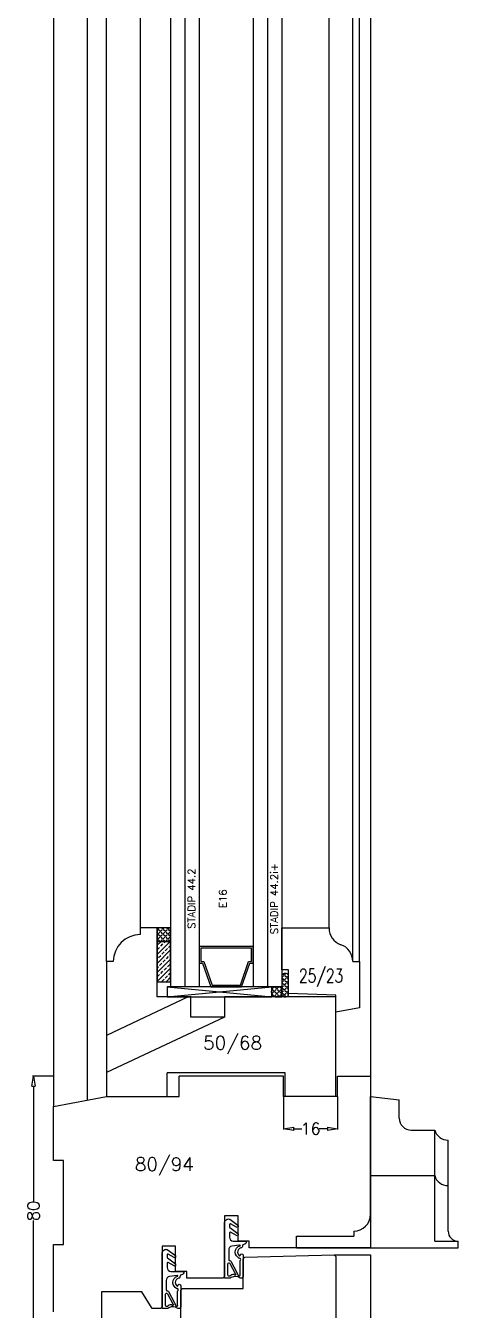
# Model space of a CAD drawing. Header units: millimetres. Extents: x 2806 to 10642, y -276 to 6064.
# Drawn here: x 8897.2 to 9025.4, y 4909.1 to 5290.4 of the extents above; entities that cross this region are included whole.
import ezdxf
from ezdxf.enums import TextEntityAlignment as Align

# ---------------------------------------------------------------- set-up
doc = ezdxf.new("R2010")
doc.units = ezdxf.units.MM
doc.layers.get('0').update_dxf_attribs({"color": 250})
doc.layers.add('dim', color=7, linetype='Continuous')
doc.styles.add('romans', font='romans.shx')
doc.dimstyles.new('Ech 1-1', dxfattribs={"dimtxt": 3.5, "dimasz": 3, "dimexe": 0.25, "dimexo": 0, "dimgap": 0.01, "dimtad": 0, "dimdec": 8, "dimzin": 12, "dimtxsty": 'romans', "dimblk": 'CLOSEDBLANK', "dimcen": 2.5, "dimclrd": 9, "dimclre": 9, "dimclrt": 6, "dimadec": 4, "dimazin": 3, "dimtfac": 1, "dimtdec": 8, "dimtmove": 0, "dimatfit": 3, "dimldrblk": 'CLOSEDBLANK', "dimfxl": 1, "dimarcsym": 0})

# ---------------------------------------------------------------- blocks, each defined once
blk = doc.blocks.new('_ClosedBlank')
at = {"color": 0, "linetype": 'ByBlock', "lineweight": -2}
for p, q in [((-1, 0.17), (0, 0)), ((-1, 0.17), (-1, -0.17)), ((0, 0), (-1, -0.17))]:
    blk.add_line(p, q, dxfattribs=at)
blk = doc.blocks.new('*D16')
at = {"layer": 'Defpoints', "color": 0, "transparency": 16777216}
for p in [(8899.48, 4978.62), (8905.44, 4978.62), (8915.44, 4898.62)]:
    blk.add_point(p, dxfattribs=at)
at = {"layer": 'dim', "color": 9, "lineweight": -2, "transparency": 16777216}
for p, q in [((8905.44, 4978.62), (8899.23, 4978.62)), ((8899.48, 4975.62), (8899.48, 4941.47)), ((8899.48, 4901.62), (8899.48, 4935.78)), ((8915.44, 4898.62), (8899.23, 4898.62))]:
    blk.add_line(p, q, dxfattribs=at)
at = {"layer": 'dim', "color": 9, "lineweight": -2, "transparency": 16777216, "xscale": 3, "yscale": 3, "zscale": 3}
for p, rotation in [((8899.48, 4978.62), 90), ((8899.48, 4898.62), 270)]:
    blk.add_blockref('_ClosedBlank', p, dxfattribs=dict(at, rotation=rotation))
at = {"layer": 'dim', "color": 6, "transparency": 16777216, "insert": (8899.48, 4938.62), "char_height": 3.5, "attachment_point": 5, "rotation": 90, "style": 'romans'}
blk.add_mtext('80', dxfattribs=at)
blk = doc.blocks.new('*D72')
at = {"layer": 'Defpoints', "color": 0, "transparency": 16777216}
for p in [(8973.64, 4972.62), (8989.64, 4972.62), (8989.64, 4963)]:
    blk.add_point(p, dxfattribs=at)
at = {"layer": 'dim', "color": 9, "lineweight": -2, "transparency": 16777216}
for p, q in [((8973.64, 4972.62), (8973.64, 4962.75)), ((8989.64, 4972.62), (8989.64, 4962.75)), ((8976.64, 4963), (8979.04, 4963)), ((8986.64, 4963), (8984.23, 4963))]:
    blk.add_line(p, q, dxfattribs=at)
at = {"layer": 'dim', "color": 9, "lineweight": -2, "transparency": 16777216, "xscale": 3, "yscale": 3, "zscale": 3, "rotation": 180}
blk.add_blockref('_ClosedBlank', (8973.64, 4963), dxfattribs=at)
at = {"layer": 'dim', "color": 9, "lineweight": -2, "transparency": 16777216, "xscale": 3, "yscale": 3, "zscale": 3}
blk.add_blockref('_ClosedBlank', (8989.64, 4963), dxfattribs=at)
at = {"layer": 'dim', "color": 6, "transparency": 16777216, "insert": (8981.64, 4963), "char_height": 3.5, "attachment_point": 5, "style": 'romans'}
blk.add_mtext('16', dxfattribs=at)

msp = doc.modelspace()

# ---------------------------------------------------------------- linework, layer by layer
for p, q in [((8999.4356346, 5595.12238441), (8999.4356346, 4978.62238441)), ((8905.4356346, 5592.12238441), (8905.4356346, 4969.62238441)), ((8915.4356346, 5582.12238441), (8915.4356346, 4971.53321244)), ((8940.1356346, 5543.12238441), (8940.1356346, 5005.12238441)), ((8944.3856346, 5543.12238441), (8944.3856346, 5005.12238441)), ((8948.6356346, 5543.12238441), (8948.6356346, 5005.12238441)), ((8964.6356346, 5543.12238441), (8964.6356346, 5005.12238441)), ((8968.8856346, 5543.12238441), (8968.8856346, 5005.12238441)), ((8973.1356346, 5543.12238441), (8973.1356346, 5005.12238441)), ((8921.1356346, 5012.62238441), (8921.1356346, 5535.62238441)), ((8994.1356346, 5012.62238441), (8994.1356346, 5535.38929015)), ((8996.1356346, 5012.62238441), (8996.1356346, 5535.62238441)), ((8931.1356346, 5525.62238441), (8931.1356346, 5022.62238441)), ((8987.1356346, 5022.62238441), (8987.1356346, 5525.62238441)), ((8936.1356346, 5022.62238441), (8931.1356346, 5022.62238441)), ((8931.1356346, 5022.62238441), (8931.1356346, 5020.62238441)), ((8940.1356346, 5022.62238441), (8936.1356346, 5022.62238441)), ((8936.1356346, 5022.62238441), (8936.1356346, 5018.62238441)), ((8936.1356346, 5002.12238441), (8936.1356346, 5022.62238441)), ((8940.1356346, 5018.62238441), (8940.1356346, 5022.62238441)), ((8973.1356346, 5010.12238441), (8973.1356346, 5022.62238441)), ((8973.1356346, 5022.62238441), (8987.1356346, 5022.62238441)), ((8940.1356346, 5018.62238441), (8936.1356346, 5018.62238441)), ((8936.1356346, 5018.62238441), (8936.1356346, 5006.62238441)), ((8936.1356346, 5018.62238441), (8940.1356346, 5018.62238441)), ((8940.1356346, 5006.62238441), (8940.1356346, 5018.62238441)), ((8964.63517434, 5017.12203921), (8948.63517434, 5017.12203921)), ((8948.63517434, 5017.12203921), (8948.63517434, 5012.12203921)), ((8964.13517434, 5016.62203921), (8949.13517434, 5016.62203921)), ((8949.13517434, 5016.62203921), (8949.13517434, 5012.62203921)), ((8964.13517434, 5012.62203921), (8964.13517434, 5016.62203921)), ((8964.63517434, 5012.12203921), (8964.63517434, 5017.12203921)), ((8923.1356346, 5012.62238441), (8921.1356346, 5012.62238441)), ((8921.1356346, 5012.62238441), (8921.1356346, 4972.62238441)), ((8948.63517434, 5012.12203921), (8949.63517434, 5012.12203921)), ((8949.13517434, 5012.62203921), (8949.99071336, 5012.62203921)), ((8949.63517434, 5012.12203921), (8952.06850512, 5005.12203921)), ((8949.99071336, 5012.62203921), (8952.42404414, 5005.62203921)), ((8960.84630454, 5005.62203921), (8963.27963533, 5012.62203921)), ((8961.20184356, 5005.12203921), (8963.63517434, 5012.12203921)), ((8963.27963533, 5012.62203921), (8964.13517434, 5012.62203921)), ((8963.63517434, 5012.12203921), (8964.63517434, 5012.12203921)), ((8975.1356346, 5010.12238441), (8973.1356346, 5010.12238441)), ((8975.1356346, 5003.12238441), (8975.1356346, 5010.12238441)), ((8994.1356346, 5012.62238441), (8996.1356346, 5012.62238441)), ((8996.1356346, 5012.62238441), (8996.1356346, 4998.87238441)), ((8936.1356346, 5006.62238441), (8940.1356346, 5006.62238441)), ((8973.1356346, 5008.62238441), (8973.1356346, 5002.63318397)), ((8975.1356346, 5002.63318397), (8975.1356346, 5008.62238441)), ((8945.39212728, 5002.12238441), (8921.1356346, 4990.72188542)), ((8946.1356346, 5002.12238441), (8936.1356346, 5002.12238441)), ((8939.1356346, 5002.12238441), (8970.1356346, 5005.12238441)), ((8939.1356346, 5005.12238441), (8970.1356346, 5002.12238441)), ((8970.1356346, 5005.12238441), (8939.1356346, 5005.12238441)), ((8939.1356346, 5005.12238441), (8939.1356346, 5002.12238441)), ((8939.1356346, 5002.12238441), (8970.1356346, 5002.12238441)), ((8973.1356346, 5005.12238441), (8940.1356346, 5005.12238441)), ((8946.1356346, 4996.12238441), (8946.1356346, 5002.12238441)), ((8952.06850512, 5005.12203921), (8961.20184356, 5005.12203921)), ((8952.42404414, 5005.62203921), (8960.84630454, 5005.62203921)), ((8989.1356346, 5002.12238441), (8956.1356346, 5002.12238441)), ((8956.1356346, 5002.12238441), (8956.1356346, 4996.12238441)), ((8970.1356346, 5002.12238441), (8970.1356346, 5005.12238441)), ((8973.1356346, 5005.12238441), (8971.1356346, 5005.12238441)), ((8971.1356346, 5002.12238441), (8973.1356346, 5002.12238441)), ((8973.1356346, 5002.12238441), (8973.1356346, 5005.12238441)), ((8989.1356346, 5002.62238441), (8975.1356346, 5003.12238441)), ((8989.1356346, 4997.62238441), (8989.1356346, 5002.62238441)), ((8989.1356346, 4978.62238441), (8989.1356346, 5002.12238441)), ((8996.1356346, 4998.87238441), (8989.1356346, 4997.62238441)), ((8956.1356346, 4996.12238441), (8921.1356346, 4979.67246026)), ((8956.1356346, 4996.12238441), (8946.1356346, 4996.12238441)), ((8939.1356346, 4972.62238441), (8939.1356346, 4979.62238441)), ((8974.1356346, 4979.62238441), (8939.1356346, 4979.62238441)), ((8974.1356346, 4972.62238441), (8974.1356346, 4979.62238441)), ((8942.6356346, 4972.62238441), (8942.6356346, 4978.62238441)), ((8973.6356346, 4978.62238441), (8942.6356346, 4978.62238441)), ((8973.6356346, 4972.62238441), (8973.6356346, 4978.62238441)), ((8989.1356346, 4972.62238441), (8989.1356346, 4978.62238441)), ((8989.6356346, 4972.62238441), (8989.6356346, 4978.62238441)), ((8989.6356346, 4978.62238441), (8999.4356346, 4978.62238441)), ((8999.4356346, 4978.62238441), (8999.4356346, 4927.62238441)), ((8905.4356346, 4969.62238441), (8921.1356346, 4972.62238441)), ((8921.1356346, 4972.62238441), (8942.6356346, 4972.62238441)), ((8989.6356346, 4972.62238441), (8973.6356346, 4972.62238441)), ((8999.4356346, 4937.62238441), (8999.4356346, 4972.62238441)), ((8999.4356346, 4972.62238441), (9007.9356346, 4971.62238441)), ((9007.9356346, 4966.12238441), (9007.9356346, 4971.62238441)), ((8905.4356346, 4953.62238441), (8905.4356346, 4969.62238441)), ((9011.4356346, 4962.62238441), (9018.4356346, 4962.62238441)), ((9018.4356346, 4929.62238441), (9018.4356346, 4962.62238441)), ((9022.4356346, 4932.62238441), (9022.4356346, 4959.65998337)), ((8908.4356346, 4953.62238441), (8905.4356346, 4953.62238441)), ((8908.4356346, 4928.62238441), (8908.4356346, 4953.62238441)), ((8999.4356346, 4949.12238441), (9018.4356346, 4949.12238441)), ((8960.1356346, 4937.12238441), (8956.1356346, 4937.12238441)), ((8956.1356346, 4937.12238441), (8956.1356346, 4919.12238441)), ((8960.1356346, 4929.62238441), (8960.1356346, 4937.12238441)), ((8963.4356346, 4929.62238441), (8960.1356346, 4929.62238441)), ((8962.8356346, 4929.62238441), (8962.8356346, 4929.5925331)), ((8963.4356346, 4927.62238441), (8963.4356346, 4929.62238441)), ((8977.4356346, 4927.62238441), (8977.4356346, 4931.12238441)), ((8977.4356346, 4931.12238441), (8994.4356346, 4931.12238441)), ((8994.4356346, 4932.62238441), (8994.4356346, 4931.12238441)), ((9018.4356346, 4929.62238441), (9025.4356346, 4929.62238441)), ((9025.4356346, 4927.62238441), (9025.4356346, 4929.62238441)), ((8905.4356346, 4908.62238441), (8905.4356346, 4928.62238441)), ((8905.4356346, 4928.62238441), (8908.4356346, 4928.62238441)), ((8941.6356346, 4928.12238441), (8937.6356346, 4928.12238441)), ((8937.6356346, 4928.12238441), (8937.6356346, 4910.12238441)), ((8941.6356346, 4920.62238441), (8941.6356346, 4928.12238441)), ((8999.4356346, 4927.62238441), (8963.4356346, 4927.62238441)), ((8977.4356346, 4927.62238441), (8999.4356346, 4927.62238441)), ((8999.4356346, 4927.62238441), (9025.4356346, 4927.62238441)), ((8961.6356346, 4924.40623858), (8962.13546515, 4924.919255)), ((8961.6356346, 4915.62238441), (8961.6356346, 4924.40623858)), ((8962.13546515, 4924.919255), (8988.63580406, 4925.62238441)), ((8988.63580406, 4925.62238441), (8999.4356346, 4925.62238441)), ((8988.63580406, 4925.62238441), (8989.1356346, 4925.13540083)), ((8989.1356346, 4925.13540083), (8989.1356346, 4856.12238441)), ((8999.4356346, 4925.62238441), (8999.4356346, 3319.62238441)), ((8944.9356346, 4920.62238441), (8941.6356346, 4920.62238441)), ((8944.3356346, 4920.62238441), (8944.3356346, 4920.5925331)), ((8944.9356346, 4918.62238441), (8944.9356346, 4920.62238441)), ((8955.6356346, 4918.62238441), (8944.9356346, 4918.62238441)), ((8956.1356346, 4919.12238441), (8955.6356346, 4918.62238441)), ((8931.6356346, 4914.62238441), (8919.6356346, 4914.62238441)), ((8919.6356346, 4914.62238441), (8919.6356346, 4898.62238441)), ((8934.6356346, 4909.62238441), (8931.6356346, 4914.62238441)), ((8943.1356346, 4915.12238441), (8943.6356346, 4915.62238441)), ((8943.1356346, 4900.62238441), (8943.1356346, 4915.12238441)), ((8943.6356346, 4915.62238441), (8961.6356346, 4915.62238441)), ((8937.1356346, 4909.62238441), (8934.6356346, 4909.62238441)), ((8937.6356346, 4910.12238441), (8937.1356346, 4909.62238441))]:
    msp.add_line(p, q)
at = {"linetype": 'Continuous'}
for p, q in [((8936.39231033, 5022.28150362), (8936.1356346, 5022.53817935)), ((8936.1356346, 5022.0248279), (8936.19025457, 5022.07944786)), ((8936.39231033, 5022.28150362), (8936.73319112, 5022.62238441)), ((8936.39231033, 5020.79976136), (8936.9311257, 5021.33857673)), ((8937.13318146, 5021.54063249), (8936.59436609, 5022.07944786)), ((8937.13318146, 5021.54063249), (8937.67199683, 5022.07944786)), ((8937.87405259, 5020.79976136), (8937.33523722, 5021.33857673)), ((8937.87405259, 5022.28150362), (8937.5331718, 5022.62238441)), ((8937.87405259, 5022.28150362), (8938.21493338, 5022.62238441)), ((8937.87405259, 5020.79976136), (8938.41286795, 5021.33857673)), ((8938.61492372, 5021.54063249), (8938.07610835, 5022.07944786)), ((8938.61492372, 5021.54063249), (8939.15373908, 5022.07944786)), ((8939.35579485, 5020.79976136), (8938.81697948, 5021.33857673)), ((8939.35579485, 5022.28150362), (8939.01491406, 5022.62238441)), ((8939.35579485, 5022.28150362), (8939.69667564, 5022.62238441)), ((8939.35579485, 5020.79976136), (8939.89461021, 5021.33857673)), ((8940.09666598, 5021.54063249), (8939.55785061, 5022.07944786)), ((8940.09666598, 5021.54063249), (8940.1356346, 5021.57960112)), ((8936.39231033, 5020.79976136), (8936.1356346, 5021.05643709)), ((8936.1356346, 5020.54308564), (8936.19025457, 5020.5977056)), ((8936.39231033, 5019.3180191), (8936.1356346, 5019.57469483)), ((8936.1356346, 5019.06134338), (8936.19025457, 5019.11596334)), ((8936.1356346, 5017.44489728), (8937.31312174, 5018.62238441)), ((8936.1356346, 5014.75082044), (8940.00719858, 5018.62238441)), ((8936.39231033, 5019.3180191), (8936.9311257, 5019.85683447)), ((8937.13318146, 5020.05889023), (8936.59436609, 5020.5977056)), ((8937.08794502, 5018.62238441), (8936.59436609, 5019.11596334)), ((8937.13318146, 5020.05889023), (8937.67199683, 5020.5977056)), ((8937.1784179, 5018.62238441), (8937.67199683, 5019.11596334)), ((8937.20053338, 5017.16275763), (8937.87405259, 5017.83627684)), ((8937.87405259, 5019.3180191), (8937.33523722, 5019.85683447)), ((8937.87405259, 5019.3180191), (8938.41286795, 5019.85683447)), ((8938.61492372, 5020.05889023), (8938.07610835, 5020.5977056)), ((8938.56968728, 5018.62238441), (8938.07610835, 5019.11596334)), ((8938.21081219, 5018.17303645), (8938.66016016, 5018.62238441)), ((8938.61492372, 5020.05889023), (8939.15373908, 5020.5977056)), ((8938.66016016, 5018.62238441), (8939.15373908, 5019.11596334)), ((8939.35579485, 5019.3180191), (8938.81697948, 5019.85683447)), ((8939.35579485, 5019.3180191), (8939.89461021, 5019.85683447)), ((8940.09666598, 5020.05889023), (8939.55785061, 5020.5977056)), ((8940.05142954, 5018.62238441), (8939.55785061, 5019.11596334)), ((8939.55785061, 5016.82599803), (8940.1356346, 5017.40378202)), ((8940.09666598, 5020.05889023), (8940.1356346, 5020.09785886)), ((8936.1356346, 5012.0567436), (8940.1356346, 5016.0567436)), ((8936.1356346, 5013.40378202), (8936.19025457, 5013.45840198)), ((8936.19025457, 5016.15247882), (8936.86377377, 5016.82599803)), ((8936.52701417, 5013.79516159), (8937.20053338, 5014.4686808)), ((8937.53729298, 5014.8054404), (8938.21081219, 5015.47895961)), ((8938.5475718, 5015.81571922), (8939.22109101, 5016.48923842)), ((8938.8843314, 5013.45840198), (8939.55785061, 5014.13192119)), ((8939.89461021, 5014.4686808), (8940.1356346, 5014.70970518)), ((8936.1356346, 5009.36266677), (8940.1356346, 5013.36266677)), ((8936.1356346, 5010.70970518), (8936.52701417, 5011.10108475)), ((8936.1356346, 5006.66858993), (8940.1356346, 5010.66858993)), ((8936.86377377, 5011.43784436), (8937.53729298, 5012.11136357)), ((8937.20053338, 5009.08052712), (8937.87405259, 5009.75404633)), ((8937.87405259, 5012.44812317), (8938.5475718, 5013.12164238)), ((8938.21081219, 5010.09080594), (8938.8843314, 5010.76432515)), ((8939.22109101, 5011.10108475), (8939.89461021, 5011.77460396)), ((8936.19025457, 5008.07024831), (8936.86377377, 5008.74376752)), ((8937.53729298, 5006.72320989), (8938.21081219, 5007.3967291)), ((8938.5475718, 5007.73348871), (8939.22109101, 5008.40700792)), ((8938.78350592, 5006.62238441), (8940.1356346, 5007.97451309)), ((8939.55785061, 5008.74376752), (8940.1356346, 5009.32155151)), ((8940.13054434, 5006.62238441), (8940.1356346, 5006.62747468)), ((8973.1356346, 5007.92649818), (8973.63900185, 5008.42986543)), ((8973.1356346, 5006.44475592), (8973.63900185, 5006.94812317)), ((8973.84105762, 5007.15017893), (8973.30224225, 5007.6889943)), ((8973.84105762, 5005.66843667), (8973.30224225, 5006.20725204)), ((8973.84105762, 5008.63192119), (8973.51535246, 5008.95762635)), ((8973.84105762, 5008.63192119), (8974.31812761, 5009.10899118)), ((8973.84105762, 5007.15017893), (8974.37987298, 5007.6889943)), ((8973.84105762, 5005.66843667), (8974.37987298, 5006.20725204)), ((8974.58192875, 5007.89105006), (8974.04311338, 5008.42986543)), ((8974.58192875, 5006.4093078), (8974.04311338, 5006.94812317)), ((8974.58192875, 5007.89105006), (8975.12074411, 5008.42986543)), ((8974.58192875, 5006.4093078), (8975.12074411, 5006.94812317)), ((8975.1356346, 5007.33734421), (8974.78398451, 5007.6889943)), ((8975.1356346, 5005.85560195), (8974.78398451, 5006.20725204)), ((8970.13670197, 5003.01885424), (8970.07983687, 5003.07571934)), ((8970.13670197, 5003.01885424), (8970.67551733, 5003.55766961)), ((8970.8775731, 5003.75972537), (8970.33875773, 5004.29854074)), ((8970.8775731, 5002.27798311), (8970.33875773, 5002.81679848)), ((8970.8775731, 5003.75972537), (8971.41638846, 5004.29854074)), ((8970.8775731, 5002.27798311), (8971.41638846, 5002.81679848)), ((8971.61844423, 5004.5005965), (8971.07962886, 5005.03941187)), ((8971.61844423, 5003.01885424), (8971.07962886, 5003.55766961)), ((8971.61844423, 5004.5005965), (8972.15725959, 5005.03941187)), ((8971.61844423, 5003.01885424), (8972.15725959, 5003.55766961)), ((8972.35931536, 5003.75972537), (8971.82049999, 5004.29854074)), ((8972.35931536, 5002.27798311), (8971.82049999, 5002.81679848)), ((8972.35931536, 5003.75972537), (8972.89813072, 5004.29854074)), ((8972.35931536, 5002.27798311), (8972.89813072, 5002.81679848)), ((8973.10018649, 5004.5005965), (8972.56137112, 5005.03941187)), ((8973.10018649, 5003.01885424), (8972.56137112, 5003.55766961)), ((8973.10018649, 5004.5005965), (8973.1356346, 5004.53604462)), ((8973.10018649, 5003.01885424), (8973.1356346, 5003.05430236)), ((8973.1356346, 5004.96301366), (8973.63900185, 5005.46638091)), ((8973.1356346, 5003.4812714), (8973.63900185, 5003.98463865)), ((8973.84105762, 5004.18669441), (8973.30224225, 5004.72550978)), ((8973.84105762, 5002.70495215), (8973.30224225, 5003.24376752)), ((8973.45989984, 5002.32379438), (8973.63900185, 5002.50289639)), ((8973.84105762, 5004.18669441), (8974.37987298, 5004.72550978)), ((8973.84105762, 5002.70495215), (8974.37987298, 5003.24376752)), ((8974.58192875, 5004.92756554), (8974.04311338, 5005.46638091)), ((8974.58192875, 5003.44582328), (8974.04311338, 5003.98463865)), ((8974.39587739, 5002.15013238), (8974.04311338, 5002.50289639)), ((8974.58192875, 5004.92756554), (8975.12074411, 5005.46638091)), ((8974.58192875, 5003.44582328), (8975.12074411, 5003.98463865)), ((8975.1356346, 5004.37385969), (8974.78398451, 5004.72550978)), ((8975.1356346, 5002.89211743), (8974.78398451, 5003.24376752))]:
    msp.add_line(p, q, dxfattribs=at)
for points in [[(8959.99324839, 4926.3726292, 0.2065050504), (8960.61726946, 4925.27612611, 0.2775279877), (8960.78155484, 4925.40064909), (8960.86428543, 4925.60730816, -0.6262668152), (8961.58221081, 4925.6583603, -0.1314411963), (8961.6356346, 4925.45864817), (8961.6356346, 4919.12238416, -0.5091088478), (8960.76079127, 4918.69588675, 0.2944239165), (8958.11609638, 4918.84930384, -0.1734880961), (8957.48178824, 4918.62238416), (8956.1356346, 4918.62238416), (8956.1356346, 4934.99771107, -0.4153335345), (8957.355639, 4936.22238416, -0.0481150671), (8957.58881825, 4936.19989289, -0.113375307), (8957.67065411, 4936.16353352), (8960.09566555, 4934.34330864, -0.2359658735), (8960.1356346, 4934.26333186), (8960.1356346, 4933.85027395, -0.2476591871), (8960.092074, 4933.76772339, -0.2879370719), (8959.72010742, 4933.75321231), (8957.93530813, 4934.77918847, 0.5767224904), (8957.6356346, 4934.60579531), (8957.6356346, 4933.81789302, 0.2359658735), (8957.71557271, 4933.65793945), (8960.09566555, 4931.8714307, -0.2359658735), (8960.1356346, 4931.79145391), (8960.1356346, 4931.378396, -0.2476591871), (8960.092074, 4931.29584545, -0.2879370719), (8959.72010742, 4931.28133436), (8957.93530813, 4932.30731052, 0.5767224904), (8957.6356346, 4932.13391736), (8957.6356346, 4930.84964256, 0.3840936845), (8958.73104834, 4929.62695047, 0.0218128443), (8958.83563523, 4929.62238341), (8962.66053543, 4929.62238542), (8962.65291034, 4929.53522967, -0.3330431822), (8961.85300553, 4928.64183899, 0.2932451242), (8961.4645728, 4928.26664051, -0.0085275322), (8961.35521505, 4927.83708053, -0.2655173449), (8961.17820501, 4927.66007049, -0.0237483711), (8960.97221082, 4927.61425439, 0.3561488062), (8959.99324839, 4926.3726292, 0.3561488062)], [(8941.49324839, 4917.3726292, 0.2065050504), (8942.11726946, 4916.27612611, 0.2775279877), (8942.28155484, 4916.40064909), (8942.36428543, 4916.60730816, -0.6262668152), (8943.08221081, 4916.6583603, -0.1314411963), (8943.1356346, 4916.45864817), (8943.1356346, 4910.12238416, -0.5091088478), (8942.26079127, 4909.69588675, 0.2944239165), (8939.61609638, 4909.84930384, -0.1734880961), (8938.98178824, 4909.62238416), (8937.6356346, 4909.62238416), (8937.6356346, 4925.99771107, -0.4153335345), (8938.855639, 4927.22238416, -0.0481150671), (8939.08881825, 4927.19989289, -0.113375307), (8939.17065411, 4927.16353352), (8941.59566555, 4925.34330864, -0.2359658735), (8941.6356346, 4925.26333186), (8941.6356346, 4924.85027395, -0.2476591871), (8941.592074, 4924.76772339, -0.2879370719), (8941.22010742, 4924.75321231), (8939.43530813, 4925.77918847, 0.5767224904), (8939.1356346, 4925.60579531), (8939.1356346, 4924.81789302, 0.2359658735), (8939.21557271, 4924.65793945), (8941.59566555, 4922.8714307, -0.2359658735), (8941.6356346, 4922.79145391), (8941.6356346, 4922.378396, -0.2476591871), (8941.592074, 4922.29584545, -0.2879370719), (8941.22010742, 4922.28133436), (8939.43530813, 4923.30731052, 0.5767224904), (8939.1356346, 4923.13391736), (8939.1356346, 4921.84964256, 0.3840936845), (8940.23104834, 4920.62695047, 0.0218128443), (8940.33563523, 4920.62238341), (8944.16053543, 4920.62238542), (8944.15291034, 4920.53522967, -0.3330431822), (8943.35300553, 4919.64183899, 0.2932451242), (8942.9645728, 4919.26664051, -0.0085275322), (8942.85521505, 4918.83708053, -0.2655173449), (8942.67820501, 4918.66007049, -0.0237483711), (8942.47221082, 4918.61425439, 0.3561488062), (8941.49324839, 4917.3726292, 0.3561488062)], [(8959.29407783, 4926.33089643, -0.3550050331), (8960.78319579, 4928.28893986, 0.567623715), (8960.80856139, 4928.37096819, 0.2470803573), (8960.5464216, 4928.46775586), (8958.29806817, 4928.17206784, 0.3517038519), (8957.3576346, 4927.00047693), (8957.3576346, 4924.18587685, 0.4142135624), (8957.6576346, 4923.88587685), (8957.74443434, 4923.88587685, -0.2770734156), (8958.00918712, 4923.72696535), (8959.82466046, 4920.32022694, 0.0411118959), (8959.90955187, 4920.11375439), (8960.19373373, 4919.44349663, 0.5066602499), (8960.72655693, 4919.44151437, 0.2770995092), (8960.7356346, 4919.66352324), (8960.7356346, 4923.81407102, -0.2134217653), (8960.8356346, 4924.03767782, 0.8862274344), (8960.49477795, 4924.52616082, -0.250570539), (8959.29450177, 4926.32436321)], [(8940.79407783, 4917.33089643, -0.3550050331), (8942.28319579, 4919.28893986, 0.567623715), (8942.30856139, 4919.37096819, 0.2470803573), (8942.0464216, 4919.46775586), (8939.79806817, 4919.17206784, 0.3517038519), (8938.8576346, 4918.00047693), (8938.8576346, 4915.18587685, 0.4142135624), (8939.1576346, 4914.88587685), (8939.24443434, 4914.88587685, -0.2770734156), (8939.50918712, 4914.72696535), (8941.32466046, 4911.32022694, 0.0411118959), (8941.40955187, 4911.11375439), (8941.69373373, 4910.44349663, 0.5066602499), (8942.22655693, 4910.44151437, 0.2770995092), (8942.2356346, 4910.66352324), (8942.2356346, 4914.81407102, -0.2134217653), (8942.3356346, 4915.03767782, 0.8862274344), (8941.99477795, 4915.52616082, -0.250570539), (8940.79450177, 4917.32436321)]]:
    msp.add_lwpolyline(points, format="xyb")
for points in [[(8957.70726353, 4919.29244197, -0.6327143575), (8957.1356346, 4919.56333054), (8957.1356346, 4922.88954504, -0.7809101337), (8957.70038738, 4923.03063354), (8959.29556269, 4920.03728471, 0.1173328942), (8959.38747895, 4919.93316405, -1.2180852755), (8959.10331491, 4919.66264276, 0.2857760723), (8958.86533552, 4919.77739099, 0.1455877377)], [(8939.20726353, 4910.29244197, -0.6327143575), (8938.6356346, 4910.56333054), (8938.6356346, 4913.88954504, -0.7809101337), (8939.20038738, 4914.03063354), (8940.79556269, 4911.03728471, 0.1173328942), (8940.88747895, 4910.93316405, -1.2180852755), (8940.60331491, 4910.66264276, 0.2857760723), (8940.36533552, 4910.77739099, 0.1455877377)]]:
    msp.add_lwpolyline(points, format="xyb", close=True)
for centre, radius, start, end in [((8992.29056727, 5022.50583728), 5.15625, 178.7048286127, 251.2792117845), ((8931.1356346, 5012.62238441), 8, 90, 180), ((8988.98070193, 5012.73893155), 5.15625, 358.7048286125, 71.2792117844), ((8974.1356346, 5007.87238441), 1.25, 36.8698976458, 143.1301023542), ((8971.53175614, 5003.62238441), 1.55142266, 104.7930176081, 255.2069823916), ((8974.1356346, 5003.35664174), 1.23425732, 215.8841497803, 324.1158502197), ((9011.4356346, 4966.12238441), 3.5, 180, 270), ((9022.29933791, 4963.65766059), 4, 195, 271.9526843289), ((9022.29933791, 4950.15766059), 4, 195, 271.9526843289), ((8994.4356346, 4937.62238441), 5, 270, 0), ((9025.4356346, 4932.62238441), 3, 180, 270)]:
    msp.add_arc(centre, radius, start, end)

# ---------------------------------------------------------------- texts
at = {"style": 'romans'}
for s, p in [('STADIP 44.2i+', (8971.96908902, 5031.28230176)), ('STADIP 44.2', (8947.46908902, 5031.28230176)), ('E16', (8956.7410635, 5031.28230176))]:
    msp.add_text(s, height=2.2, rotation=90, dxfattribs=at).set_placement(p, align=Align.CENTER)
at = {"layer": 'dim', "style": 'romans', "width": 0.75}
msp.add_text('25/23', height=4, dxfattribs=at).set_placement((8984.76389794, 5008.43076286), align=Align.MIDDLE_CENTER)
at = {"layer": 'dim', "style": 'romans'}
for s, p in [('50/68', (8958.52077696, 4986.50642136)), ('80/94', (8938.28409733, 4950.48948662))]:
    msp.add_text(s, height=4, dxfattribs=at).set_placement(p, align=Align.CENTER)

# ---------------------------------------------------------------- dimensions: what is measured, and where the dimension line sits
at = {"layer": 'dim'}
dim = msp.add_linear_dim(base=(8899.4825869458, 4978.6223844146), p1=(8915.4356346017, 4898.6223844145), p2=(8905.4356346017, 4978.6223844146), angle=90, dimstyle='Ech 1-1', dxfattribs=at)
dim.commit()
dim.dimension.update_dxf_attribs({"geometry": '*D16', "text_midpoint": (8899.4825869458, 4938.6223844145)})
dim = msp.add_linear_dim(base=(8989.6356346017, 4962.9975583793), p1=(8973.6356346017, 4972.6223844145), p2=(8989.6356346017, 4972.6223844145), dimstyle='Ech 1-1', dxfattribs=at)
dim.commit()
dim.dimension.update_dxf_attribs({"geometry": '*D72', "text_midpoint": (8981.6356346017, 4962.9975583793)})

doc.saveas('drawing.dxf')
